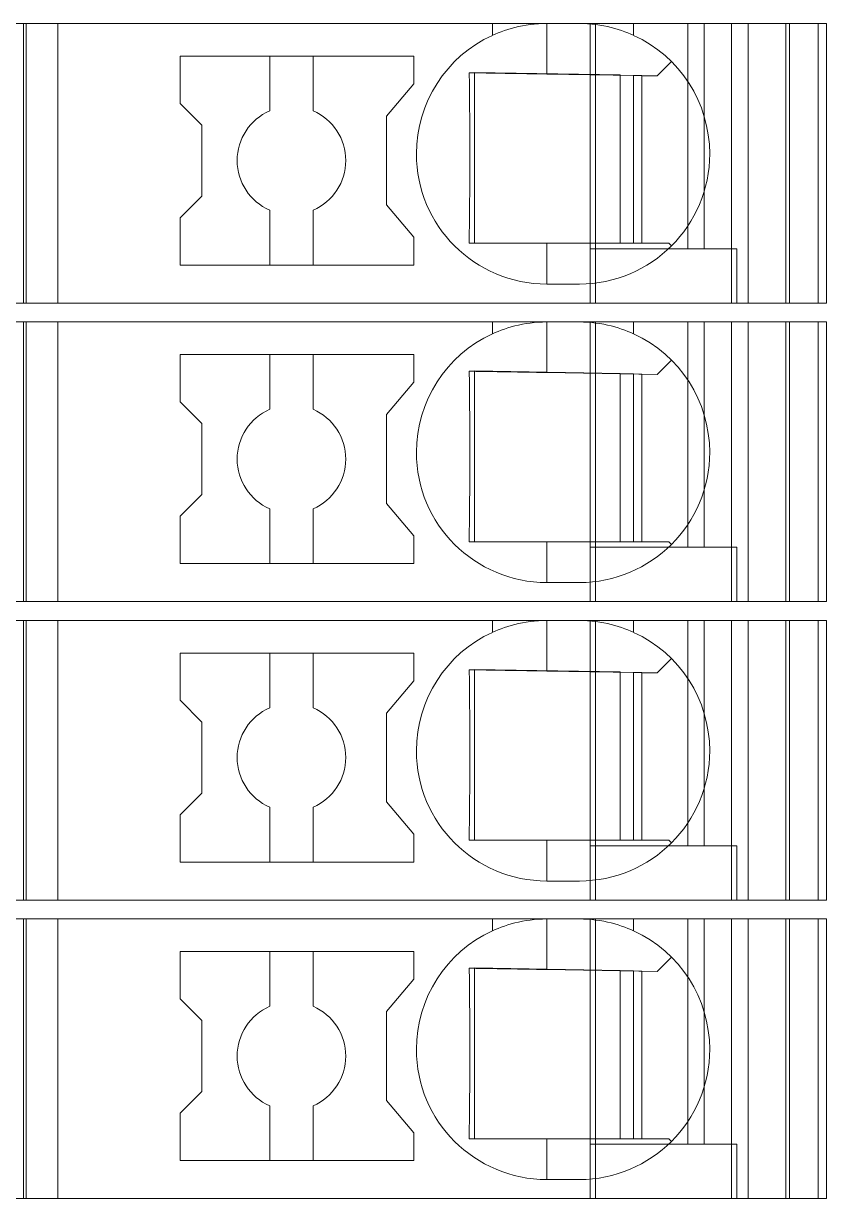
# Model space of a CAD drawing. Header units: millimetres. Extents: x 0 to 2100, y 0 to 1485.
# Drawn here: x 1275.37 to 1290.15, y 271.85 to 293.5 of the extents above; entities that cross this region are included whole.
import ezdxf
from ezdxf.enums import TextEntityAlignment as Align

# ---------------------------------------------------------------- set-up
doc = ezdxf.new("R2010")
doc.units = ezdxf.units.MM
for name, color, linetype, lineweight in [('EPLAN309', 5, 'Continuous', 5), ('EPLAN493', 5, 'Continuous', 5), ('MAIN-1', 7, 'Continuous', 5), ('MAIN-2', 7, 'Continuous', 5)]:
    doc.layers.add(name, color=color, linetype=linetype, lineweight=lineweight)
doc.styles.add('Tahoma', font='')
doc.styles.get('Tahoma').set_extended_font_data('Tahoma')

# ---------------------------------------------------------------- blocks, each defined once
blk = doc.blocks.new('EPLSYM_LibrarySPECIAL_Symbol12_Variant0_Placement8_92')
at = {"layer": 'EPLAN309', "lineweight": 13, "ltscale": 20}
blk.add_lwpolyline([(0, -5.15), (68.15, -5.15), (68.15, 0), (0, 0)], close=True, dxfattribs=at)
at = {"layer": 'EPLAN493', "color": 5, "style": 'Tahoma'}
blk.add_attdef('17_20450', text='', height=2.93475, dxfattribs=at).set_placement((0, -27.293475), align=Align.MIDDLE_RIGHT)
blk = doc.blocks.new('EPLSYM_LibrarySPECIAL_Symbol12_Variant0_Placement8_93')
at = {"layer": 'EPLAN309', "lineweight": 13, "ltscale": 20}
blk.add_lwpolyline([(0, -5.15), (68.15, -5.15), (68.15, 0), (0, 0)], close=True, dxfattribs=at)
at = {"layer": 'EPLAN493', "color": 5, "style": 'Tahoma'}
blk.add_attdef('17_20450', text='', height=2.93475, dxfattribs=at).set_placement((0, -27.293475), align=Align.MIDDLE_RIGHT)
blk = doc.blocks.new('EPLSYM_LibrarySPECIAL_Symbol12_Variant0_Placement8_94')
at = {"layer": 'EPLAN309', "lineweight": 13, "ltscale": 20}
blk.add_lwpolyline([(0, -5.15), (68.15, -5.15), (68.15, 0), (0, 0)], close=True, dxfattribs=at)
at = {"layer": 'EPLAN493', "color": 5, "style": 'Tahoma'}
blk.add_attdef('17_20450', text='', height=2.93475, dxfattribs=at).set_placement((0, -27.293475), align=Align.MIDDLE_RIGHT)
blk = doc.blocks.new('EPLSYM_LibrarySPECIAL_Symbol12_Variant0_Placement8_95')
at = {"layer": 'EPLAN309', "lineweight": 13, "ltscale": 20}
blk.add_lwpolyline([(0, -5.15), (68.15, -5.15), (68.15, 0), (0, 0)], close=True, dxfattribs=at)
at = {"layer": 'EPLAN493', "color": 5, "style": 'Tahoma'}
blk.add_attdef('17_20450', text='', height=2.93475, dxfattribs=at).set_placement((0, -27.293475), align=Align.MIDDLE_RIGHT)

msp = doc.modelspace()

# ---------------------------------------------------------------- linework, layer by layer
at = {"layer": 'MAIN-1'}
for p, q in [((1276, 293.5), (1275.367, 293.5)), ((1275.367, 288.35), (1275.367, 293.5)), ((1276, 293.5), (1284, 293.5)), ((1276, 288.35), (1276, 293.5)), ((1284, 293.5), (1285, 293.5)), ((1284, 293.282), (1284, 293.5)), ((1284.222, 293.37), (1284.163, 293.349)), ((1284.283, 293.39), (1284.222, 293.37)), ((1284.347, 293.409), (1284.283, 293.39)), ((1284.413, 293.427), (1284.347, 293.409)), ((1284.481, 293.443), (1284.413, 293.427)), ((1284.551, 293.458), (1284.481, 293.443)), ((1284.622, 293.47), (1284.551, 293.458)), ((1284.696, 293.481), (1284.622, 293.47)), ((1284.771, 293.489), (1284.696, 293.481)), ((1284.847, 293.495), (1284.771, 293.489)), ((1284.923, 293.499), (1284.847, 293.495)), ((1285, 293.5), (1284.923, 293.499)), ((1285, 292.568), (1285, 293.5)), ((1285, 293.5), (1285.6, 293.5)), ((1285.6, 293.5), (1285.677, 293.499)), ((1286.6, 293.5), (1285.6, 293.5)), ((1285.677, 293.499), (1285.753, 293.495)), ((1285.753, 293.495), (1285.829, 293.489)), ((1285.829, 293.489), (1285.904, 293.481)), ((1285.904, 293.481), (1285.978, 293.47)), ((1285.978, 293.47), (1286.049, 293.458)), ((1286.049, 293.458), (1286.119, 293.443)), ((1286.119, 293.443), (1286.187, 293.427)), ((1286.187, 293.427), (1286.253, 293.409)), ((1286.253, 293.409), (1286.317, 293.39)), ((1286.317, 293.39), (1286.378, 293.37)), ((1286.378, 293.37), (1286.437, 293.349)), ((1286.6, 293.5), (1290, 293.5)), ((1286.6, 293.282), (1286.6, 293.5)), ((1290, 288.35), (1290, 293.5)), ((1284.052, 293.305), (1284, 293.282)), ((1284.106, 293.327), (1284.052, 293.305)), ((1284.163, 293.349), (1284.106, 293.327)), ((1286.437, 293.349), (1286.494, 293.327)), ((1286.494, 293.327), (1286.548, 293.305)), ((1286.548, 293.305), (1286.6, 293.282)), ((1278.25, 292.9), (1278.25, 292.029)), ((1278.25, 292.9), (1282.55, 292.9)), ((1279.9, 292.9), (1279.9, 291.892)), ((1280.7, 291.892), (1280.7, 292.9)), ((1282.55, 292.389), (1282.55, 292.9)), ((1287.033, 292.533), (1287.297, 292.797)), ((1283.574, 292.592), (1283.574, 292.522)), ((1283.635, 292.591), (1283.574, 292.592)), ((1283.574, 292.522), (1283.575, 292.45)), ((1283.696, 292.59), (1283.635, 292.591)), ((1283.671, 292.591), (1283.671, 289.45)), ((1283.759, 292.589), (1283.696, 292.59)), ((1283.822, 292.588), (1283.759, 292.589)), ((1283.887, 292.587), (1283.822, 292.588)), ((1283.953, 292.586), (1283.887, 292.587)), ((1284.021, 292.585), (1283.953, 292.586)), ((1284.09, 292.584), (1284.021, 292.585)), ((1284.16, 292.582), (1284.09, 292.584)), ((1284.233, 292.581), (1284.16, 292.582)), ((1284.307, 292.58), (1284.233, 292.581)), ((1284.385, 292.579), (1284.307, 292.58)), ((1284.464, 292.577), (1284.385, 292.579)), ((1284.547, 292.576), (1284.464, 292.577)), ((1284.632, 292.575), (1284.547, 292.576)), ((1284.72, 292.573), (1284.632, 292.575)), ((1284.812, 292.571), (1284.72, 292.573)), ((1284.905, 292.57), (1284.812, 292.571)), ((1285, 292.568), (1284.905, 292.57)), ((1285, 292.568), (1287.033, 292.533)), ((1286.35, 292.545), (1286.35, 289.45)), ((1286.6, 289.45), (1286.6, 292.54)), ((1286.75, 292.538), (1286.75, 289.45)), ((1282.05, 291.793), (1282.55, 292.389)), ((1283.575, 292.45), (1283.576, 292.377)), ((1283.576, 292.377), (1283.577, 292.303)), ((1283.577, 292.303), (1283.577, 292.227)), ((1283.577, 292.227), (1283.578, 292.149)), ((1283.578, 292.149), (1283.579, 292.07)), ((1283.579, 292.07), (1283.58, 291.988)), ((1278.65, 291.629), (1278.25, 292.029)), ((1283.58, 291.988), (1283.58, 291.904)), ((1283.58, 291.904), (1283.581, 291.817)), ((1278.65, 291.629), (1278.65, 290.321)), ((1282.05, 291.793), (1282.05, 290.157)), ((1283.581, 291.817), (1283.581, 291.726)), ((1283.581, 291.726), (1283.582, 291.632)), ((1283.582, 291.632), (1283.582, 291.534)), ((1283.582, 291.534), (1283.583, 291.431)), ((1283.583, 291.431), (1283.583, 291.324)), ((1283.583, 291.324), (1283.583, 291.213)), ((1283.583, 291.213), (1283.583, 291.1)), ((1283.583, 291.1), (1283.583, 290.979)), ((1283.583, 290.979), (1283.583, 290.861)), ((1283.583, 290.861), (1283.583, 290.747)), ((1283.583, 290.747), (1283.582, 290.638)), ((1283.582, 290.638), (1283.582, 290.534)), ((1283.581, 290.339), (1283.58, 290.248)), ((1283.582, 290.534), (1283.581, 290.434)), ((1283.581, 290.434), (1283.581, 290.339)), ((1278.65, 290.321), (1278.25, 289.921)), ((1282.05, 290.157), (1282.55, 289.561)), ((1283.579, 290.159), (1283.578, 290.073)), ((1283.58, 290.248), (1283.579, 290.159)), ((1278.25, 289.921), (1278.25, 289.05)), ((1279.9, 290.058), (1279.9, 289.05)), ((1280.7, 290.058), (1280.7, 289.05)), ((1283.577, 289.908), (1283.576, 289.829)), ((1283.578, 289.99), (1283.577, 289.908)), ((1283.578, 290.073), (1283.578, 289.99)), ((1283.575, 289.75), (1283.574, 289.674)), ((1283.576, 289.829), (1283.575, 289.75)), ((1282.55, 289.05), (1282.55, 289.561)), ((1283.573, 289.524), (1283.572, 289.45)), ((1283.574, 289.598), (1283.573, 289.524)), ((1283.574, 289.674), (1283.574, 289.598)), ((1283.572, 289.45), (1283.633, 289.45)), ((1283.633, 289.45), (1283.695, 289.45)), ((1283.695, 289.45), (1283.759, 289.45)), ((1283.759, 289.45), (1283.823, 289.45)), ((1283.823, 289.45), (1283.889, 289.45)), ((1283.889, 289.45), (1283.955, 289.45)), ((1283.955, 289.45), (1284.024, 289.45)), ((1284.024, 289.45), (1284.093, 289.45)), ((1284.093, 289.45), (1284.165, 289.45)), ((1284.165, 289.45), (1284.239, 289.45)), ((1284.239, 289.45), (1284.314, 289.45)), ((1284.314, 289.45), (1284.392, 289.45)), ((1284.392, 289.45), (1284.472, 289.45)), ((1284.472, 289.45), (1284.555, 289.45)), ((1284.555, 289.45), (1284.64, 289.45)), ((1284.64, 289.45), (1284.727, 289.45)), ((1284.727, 289.45), (1284.817, 289.45)), ((1284.817, 289.45), (1284.908, 289.45)), ((1284.908, 289.45), (1285, 289.45)), ((1285, 289.45), (1285, 288.7)), ((1285, 289.45), (1287.25, 289.45)), ((1287.297, 289.403), (1287.25, 289.45)), ((1282.55, 289.05), (1278.25, 289.05)), ((1285.6, 288.7), (1285, 288.7)), ((1276, 288.35), (1275.367, 288.35)), ((1276, 288.35), (1290, 288.35)), ((1288.5, 288.35), (1288.5, 288.35)), ((1276, 288), (1275.367, 288)), ((1275.367, 282.85), (1275.367, 288)), ((1276, 288), (1284, 288)), ((1276, 282.85), (1276, 288)), ((1284, 288), (1285, 288)), ((1284, 287.782), (1284, 288)), ((1284.551, 287.958), (1284.481, 287.943)), ((1284.622, 287.97), (1284.551, 287.958)), ((1284.696, 287.981), (1284.622, 287.97)), ((1284.771, 287.989), (1284.696, 287.981)), ((1284.847, 287.995), (1284.771, 287.989)), ((1284.923, 287.999), (1284.847, 287.995)), ((1285, 288), (1284.923, 287.999)), ((1285, 287.068), (1285, 288)), ((1285, 288), (1285.6, 288)), ((1285.6, 288), (1285.677, 287.999)), ((1286.6, 288), (1285.6, 288)), ((1285.677, 287.999), (1285.753, 287.995)), ((1285.753, 287.995), (1285.829, 287.989)), ((1285.829, 287.989), (1285.904, 287.981)), ((1285.904, 287.981), (1285.978, 287.97)), ((1285.978, 287.97), (1286.049, 287.958)), ((1286.049, 287.958), (1286.119, 287.943)), ((1286.6, 288), (1290, 288)), ((1286.6, 287.782), (1286.6, 288)), ((1290, 282.85), (1290, 288)), ((1284.052, 287.805), (1284, 287.782)), ((1284.106, 287.827), (1284.052, 287.805)), ((1284.163, 287.849), (1284.106, 287.827)), ((1284.222, 287.87), (1284.163, 287.849)), ((1284.283, 287.89), (1284.222, 287.87)), ((1284.347, 287.909), (1284.283, 287.89)), ((1284.413, 287.927), (1284.347, 287.909)), ((1284.481, 287.943), (1284.413, 287.927)), ((1286.119, 287.943), (1286.187, 287.927)), ((1286.187, 287.927), (1286.253, 287.909)), ((1286.253, 287.909), (1286.317, 287.89)), ((1286.317, 287.89), (1286.378, 287.87)), ((1286.378, 287.87), (1286.437, 287.849)), ((1286.437, 287.849), (1286.494, 287.827)), ((1286.494, 287.827), (1286.548, 287.805)), ((1286.548, 287.805), (1286.6, 287.782)), ((1278.25, 287.4), (1278.25, 286.529)), ((1278.25, 287.4), (1282.55, 287.4)), ((1279.9, 287.4), (1279.9, 286.392)), ((1280.7, 286.392), (1280.7, 287.4)), ((1282.55, 286.889), (1282.55, 287.4)), ((1287.033, 287.033), (1287.297, 287.297)), ((1283.574, 287.092), (1283.574, 287.022)), ((1283.635, 287.091), (1283.574, 287.092)), ((1283.696, 287.09), (1283.635, 287.091)), ((1283.671, 287.091), (1283.671, 283.95)), ((1283.759, 287.089), (1283.696, 287.09)), ((1283.822, 287.088), (1283.759, 287.089)), ((1283.887, 287.087), (1283.822, 287.088)), ((1283.953, 287.086), (1283.887, 287.087)), ((1284.021, 287.085), (1283.953, 287.086)), ((1284.09, 287.084), (1284.021, 287.085)), ((1284.16, 287.082), (1284.09, 287.084)), ((1284.233, 287.081), (1284.16, 287.082)), ((1284.307, 287.08), (1284.233, 287.081)), ((1284.385, 287.079), (1284.307, 287.08)), ((1282.05, 286.293), (1282.55, 286.889)), ((1283.574, 287.022), (1283.575, 286.95)), ((1283.575, 286.95), (1283.576, 286.877)), ((1283.576, 286.877), (1283.577, 286.803)), ((1284.464, 287.077), (1284.385, 287.079)), ((1284.547, 287.076), (1284.464, 287.077)), ((1284.632, 287.075), (1284.547, 287.076)), ((1284.72, 287.073), (1284.632, 287.075)), ((1284.812, 287.071), (1284.72, 287.073)), ((1284.905, 287.07), (1284.812, 287.071)), ((1285, 287.068), (1284.905, 287.07)), ((1285, 287.068), (1287.033, 287.033)), ((1286.35, 287.045), (1286.35, 283.95)), ((1286.6, 283.95), (1286.6, 287.04)), ((1286.75, 287.038), (1286.75, 283.95)), ((1283.577, 286.803), (1283.577, 286.727)), ((1283.577, 286.727), (1283.578, 286.649)), ((1283.578, 286.649), (1283.579, 286.57)), ((1278.65, 286.129), (1278.25, 286.529)), ((1283.579, 286.57), (1283.58, 286.488)), ((1283.58, 286.488), (1283.58, 286.404)), ((1282.05, 286.293), (1282.05, 284.657)), ((1283.58, 286.404), (1283.581, 286.317)), ((1283.581, 286.317), (1283.581, 286.226)), ((1283.581, 286.226), (1283.582, 286.132)), ((1278.65, 286.129), (1278.65, 284.821)), ((1283.582, 286.132), (1283.582, 286.034)), ((1283.582, 286.034), (1283.583, 285.931)), ((1283.583, 285.931), (1283.583, 285.824)), ((1283.583, 285.824), (1283.583, 285.713)), ((1283.583, 285.713), (1283.583, 285.6)), ((1283.583, 285.6), (1283.583, 285.479)), ((1283.583, 285.479), (1283.583, 285.361)), ((1283.583, 285.361), (1283.583, 285.247)), ((1283.583, 285.247), (1283.582, 285.138)), ((1283.582, 285.138), (1283.582, 285.034)), ((1283.582, 285.034), (1283.581, 284.934)), ((1283.581, 284.934), (1283.581, 284.839)), ((1278.65, 284.821), (1278.25, 284.421)), ((1283.58, 284.748), (1283.579, 284.659)), ((1283.581, 284.839), (1283.58, 284.748)), ((1279.9, 284.558), (1279.9, 283.55)), ((1280.7, 284.558), (1280.7, 283.55)), ((1282.05, 284.657), (1282.55, 284.061)), ((1283.578, 284.49), (1283.577, 284.408)), ((1283.579, 284.659), (1283.578, 284.573)), ((1283.578, 284.573), (1283.578, 284.49)), ((1278.25, 284.421), (1278.25, 283.55)), ((1283.576, 284.329), (1283.575, 284.25)), ((1283.577, 284.408), (1283.576, 284.329)), ((1282.55, 283.55), (1282.55, 284.061)), ((1283.574, 284.098), (1283.573, 284.024)), ((1283.575, 284.25), (1283.574, 284.174)), ((1283.574, 284.174), (1283.574, 284.098)), ((1283.573, 284.024), (1283.572, 283.95)), ((1283.572, 283.95), (1283.633, 283.95)), ((1283.633, 283.95), (1283.695, 283.95)), ((1283.695, 283.95), (1283.759, 283.95)), ((1283.759, 283.95), (1283.823, 283.95)), ((1283.823, 283.95), (1283.889, 283.95)), ((1283.889, 283.95), (1283.955, 283.95)), ((1283.955, 283.95), (1284.024, 283.95)), ((1284.024, 283.95), (1284.093, 283.95)), ((1284.093, 283.95), (1284.165, 283.95)), ((1284.165, 283.95), (1284.239, 283.95)), ((1284.239, 283.95), (1284.314, 283.95)), ((1284.314, 283.95), (1284.392, 283.95)), ((1284.392, 283.95), (1284.472, 283.95)), ((1284.472, 283.95), (1284.555, 283.95)), ((1284.555, 283.95), (1284.64, 283.95)), ((1284.64, 283.95), (1284.727, 283.95)), ((1284.727, 283.95), (1284.817, 283.95)), ((1284.817, 283.95), (1284.908, 283.95)), ((1284.908, 283.95), (1285, 283.95)), ((1285, 283.95), (1285, 283.2)), ((1285, 283.95), (1287.25, 283.95)), ((1287.297, 283.903), (1287.25, 283.95)), ((1282.55, 283.55), (1278.25, 283.55)), ((1285.6, 283.2), (1285, 283.2)), ((1276, 282.85), (1275.367, 282.85)), ((1276, 282.85), (1290, 282.85)), ((1288.5, 282.85), (1288.5, 282.85)), ((1276, 282.5), (1275.367, 282.5)), ((1275.367, 277.35), (1275.367, 282.5)), ((1276, 282.5), (1284, 282.5)), ((1276, 277.35), (1276, 282.5)), ((1284, 282.5), (1285, 282.5)), ((1284, 282.282), (1284, 282.5)), ((1284.106, 282.327), (1284.052, 282.305)), ((1284.163, 282.349), (1284.106, 282.327)), ((1284.222, 282.37), (1284.163, 282.349)), ((1284.283, 282.39), (1284.222, 282.37)), ((1284.347, 282.409), (1284.283, 282.39)), ((1284.413, 282.427), (1284.347, 282.409)), ((1284.481, 282.443), (1284.413, 282.427)), ((1284.551, 282.458), (1284.481, 282.443)), ((1284.622, 282.47), (1284.551, 282.458)), ((1284.696, 282.481), (1284.622, 282.47)), ((1284.771, 282.489), (1284.696, 282.481)), ((1284.847, 282.495), (1284.771, 282.489)), ((1284.923, 282.499), (1284.847, 282.495)), ((1285, 282.5), (1284.923, 282.499)), ((1285, 281.568), (1285, 282.5)), ((1285, 282.5), (1285.6, 282.5)), ((1285.6, 282.5), (1285.677, 282.499)), ((1286.6, 282.5), (1285.6, 282.5)), ((1285.677, 282.499), (1285.753, 282.495)), ((1285.753, 282.495), (1285.829, 282.489)), ((1285.829, 282.489), (1285.904, 282.481)), ((1285.904, 282.481), (1285.978, 282.47)), ((1285.978, 282.47), (1286.049, 282.458)), ((1286.049, 282.458), (1286.119, 282.443)), ((1286.119, 282.443), (1286.187, 282.427)), ((1286.187, 282.427), (1286.253, 282.409)), ((1286.253, 282.409), (1286.317, 282.39)), ((1286.317, 282.39), (1286.378, 282.37)), ((1286.378, 282.37), (1286.437, 282.349)), ((1286.437, 282.349), (1286.494, 282.327)), ((1286.494, 282.327), (1286.548, 282.305)), ((1286.6, 282.5), (1290, 282.5)), ((1286.6, 282.282), (1286.6, 282.5)), ((1290, 277.35), (1290, 282.5)), ((1284.052, 282.305), (1284, 282.282)), ((1286.548, 282.305), (1286.6, 282.282)), ((1278.25, 281.9), (1278.25, 281.029)), ((1278.25, 281.9), (1282.55, 281.9)), ((1279.9, 281.9), (1279.9, 280.892)), ((1280.7, 280.892), (1280.7, 281.9)), ((1282.55, 281.389), (1282.55, 281.9)), ((1287.033, 281.533), (1287.297, 281.797)), ((1283.574, 281.592), (1283.574, 281.522)), ((1283.635, 281.591), (1283.574, 281.592)), ((1283.574, 281.522), (1283.575, 281.45)), ((1283.696, 281.59), (1283.635, 281.591)), ((1283.671, 281.591), (1283.671, 278.45)), ((1283.759, 281.589), (1283.696, 281.59)), ((1283.822, 281.588), (1283.759, 281.589)), ((1283.887, 281.587), (1283.822, 281.588)), ((1283.953, 281.586), (1283.887, 281.587)), ((1284.021, 281.585), (1283.953, 281.586)), ((1284.09, 281.584), (1284.021, 281.585)), ((1284.16, 281.582), (1284.09, 281.584)), ((1284.233, 281.581), (1284.16, 281.582)), ((1284.307, 281.58), (1284.233, 281.581)), ((1284.385, 281.579), (1284.307, 281.58)), ((1284.464, 281.577), (1284.385, 281.579)), ((1284.547, 281.576), (1284.464, 281.577)), ((1284.632, 281.575), (1284.547, 281.576)), ((1284.72, 281.573), (1284.632, 281.575)), ((1284.812, 281.571), (1284.72, 281.573)), ((1284.905, 281.57), (1284.812, 281.571)), ((1285, 281.568), (1284.905, 281.57)), ((1285, 281.568), (1287.033, 281.533)), ((1286.35, 281.545), (1286.35, 278.45)), ((1286.6, 278.45), (1286.6, 281.54)), ((1286.75, 281.538), (1286.75, 278.45)), ((1282.05, 280.793), (1282.55, 281.389)), ((1283.575, 281.45), (1283.576, 281.377)), ((1283.576, 281.377), (1283.577, 281.303)), ((1283.577, 281.303), (1283.577, 281.227)), ((1278.65, 280.629), (1278.25, 281.029)), ((1283.577, 281.227), (1283.578, 281.149)), ((1283.578, 281.149), (1283.579, 281.07)), ((1283.579, 281.07), (1283.58, 280.988)), ((1283.58, 280.988), (1283.58, 280.904)), ((1283.58, 280.904), (1283.581, 280.817)), ((1283.581, 280.817), (1283.581, 280.726)), ((1278.65, 280.629), (1278.65, 279.321)), ((1282.05, 280.793), (1282.05, 279.157)), ((1283.581, 280.726), (1283.582, 280.632)), ((1283.582, 280.632), (1283.582, 280.534)), ((1283.582, 280.534), (1283.583, 280.431)), ((1283.583, 280.431), (1283.583, 280.324)), ((1283.583, 280.324), (1283.583, 280.213)), ((1283.583, 280.213), (1283.583, 280.1)), ((1283.583, 280.1), (1283.583, 279.979)), ((1283.583, 279.979), (1283.583, 279.861)), ((1283.583, 279.747), (1283.582, 279.638)), ((1283.583, 279.861), (1283.583, 279.747)), ((1283.582, 279.534), (1283.581, 279.434)), ((1283.582, 279.638), (1283.582, 279.534)), ((1278.65, 279.321), (1278.25, 278.921)), ((1283.581, 279.339), (1283.58, 279.248)), ((1283.581, 279.434), (1283.581, 279.339)), ((1282.05, 279.157), (1282.55, 278.561)), ((1283.579, 279.159), (1283.578, 279.073)), ((1283.578, 279.073), (1283.578, 278.99)), ((1283.58, 279.248), (1283.579, 279.159)), ((1278.25, 278.921), (1278.25, 278.05)), ((1279.9, 279.058), (1279.9, 278.05)), ((1280.7, 279.058), (1280.7, 278.05)), ((1283.577, 278.908), (1283.576, 278.829)), ((1283.578, 278.99), (1283.577, 278.908)), ((1283.575, 278.75), (1283.574, 278.674)), ((1283.574, 278.674), (1283.574, 278.598)), ((1283.576, 278.829), (1283.575, 278.75)), ((1282.55, 278.05), (1282.55, 278.561)), ((1283.573, 278.524), (1283.572, 278.45)), ((1283.572, 278.45), (1283.633, 278.45)), ((1283.574, 278.598), (1283.573, 278.524)), ((1283.633, 278.45), (1283.695, 278.45)), ((1283.695, 278.45), (1283.759, 278.45)), ((1283.759, 278.45), (1283.823, 278.45)), ((1283.823, 278.45), (1283.889, 278.45)), ((1283.889, 278.45), (1283.955, 278.45)), ((1283.955, 278.45), (1284.024, 278.45)), ((1284.024, 278.45), (1284.093, 278.45)), ((1284.093, 278.45), (1284.165, 278.45)), ((1284.165, 278.45), (1284.239, 278.45)), ((1284.239, 278.45), (1284.314, 278.45)), ((1284.314, 278.45), (1284.392, 278.45)), ((1284.392, 278.45), (1284.472, 278.45)), ((1284.472, 278.45), (1284.555, 278.45)), ((1284.555, 278.45), (1284.64, 278.45)), ((1284.64, 278.45), (1284.727, 278.45)), ((1284.727, 278.45), (1284.817, 278.45)), ((1284.817, 278.45), (1284.908, 278.45)), ((1284.908, 278.45), (1285, 278.45)), ((1285, 278.45), (1285, 277.7)), ((1285, 278.45), (1287.25, 278.45)), ((1287.297, 278.403), (1287.25, 278.45)), ((1282.55, 278.05), (1278.25, 278.05)), ((1285.6, 277.7), (1285, 277.7)), ((1276, 277.35), (1275.367, 277.35)), ((1276, 277.35), (1290, 277.35)), ((1288.5, 277.35), (1288.5, 277.35)), ((1276, 277), (1275.367, 277)), ((1275.367, 271.85), (1275.367, 277)), ((1276, 277), (1284, 277)), ((1276, 271.85), (1276, 277)), ((1284, 277), (1285, 277)), ((1284, 276.782), (1284, 277)), ((1284.347, 276.909), (1284.283, 276.89)), ((1284.413, 276.927), (1284.347, 276.909)), ((1284.481, 276.943), (1284.413, 276.927)), ((1284.551, 276.958), (1284.481, 276.943)), ((1284.622, 276.97), (1284.551, 276.958)), ((1284.696, 276.981), (1284.622, 276.97)), ((1284.771, 276.989), (1284.696, 276.981)), ((1284.847, 276.995), (1284.771, 276.989)), ((1284.923, 276.999), (1284.847, 276.995)), ((1285, 277), (1284.923, 276.999)), ((1285, 276.068), (1285, 277)), ((1285, 277), (1285.6, 277)), ((1285.6, 277), (1285.677, 276.999)), ((1286.6, 277), (1285.6, 277)), ((1285.677, 276.999), (1285.753, 276.995)), ((1285.753, 276.995), (1285.829, 276.989)), ((1285.829, 276.989), (1285.904, 276.981)), ((1285.904, 276.981), (1285.978, 276.97)), ((1285.978, 276.97), (1286.049, 276.958)), ((1286.049, 276.958), (1286.119, 276.943)), ((1286.119, 276.943), (1286.187, 276.927)), ((1286.187, 276.927), (1286.253, 276.909)), ((1286.253, 276.909), (1286.317, 276.89)), ((1286.6, 277), (1290, 277)), ((1286.6, 276.782), (1286.6, 277)), ((1290, 271.85), (1290, 277)), ((1284.052, 276.805), (1284, 276.782)), ((1284.106, 276.827), (1284.052, 276.805)), ((1284.163, 276.849), (1284.106, 276.827)), ((1284.222, 276.87), (1284.163, 276.849)), ((1284.283, 276.89), (1284.222, 276.87)), ((1286.317, 276.89), (1286.378, 276.87)), ((1286.378, 276.87), (1286.437, 276.849)), ((1286.437, 276.849), (1286.494, 276.827)), ((1286.494, 276.827), (1286.548, 276.805)), ((1286.548, 276.805), (1286.6, 276.782)), ((1278.25, 276.4), (1278.25, 275.529)), ((1278.25, 276.4), (1282.55, 276.4)), ((1279.9, 276.4), (1279.9, 275.392)), ((1280.7, 275.392), (1280.7, 276.4)), ((1282.55, 275.889), (1282.55, 276.4)), ((1287.033, 276.033), (1287.297, 276.297)), ((1283.574, 276.092), (1283.574, 276.022)), ((1283.635, 276.091), (1283.574, 276.092)), ((1283.696, 276.09), (1283.635, 276.091)), ((1283.671, 276.091), (1283.671, 272.95)), ((1283.759, 276.089), (1283.696, 276.09)), ((1283.822, 276.088), (1283.759, 276.089)), ((1283.887, 276.087), (1283.822, 276.088)), ((1283.953, 276.086), (1283.887, 276.087)), ((1284.021, 276.085), (1283.953, 276.086)), ((1284.09, 276.084), (1284.021, 276.085)), ((1284.16, 276.082), (1284.09, 276.084)), ((1284.233, 276.081), (1284.16, 276.082)), ((1284.307, 276.08), (1284.233, 276.081)), ((1284.385, 276.079), (1284.307, 276.08)), ((1284.464, 276.077), (1284.385, 276.079)), ((1284.547, 276.076), (1284.464, 276.077)), ((1284.632, 276.075), (1284.547, 276.076)), ((1284.72, 276.073), (1284.632, 276.075)), ((1284.812, 276.071), (1284.72, 276.073)), ((1284.905, 276.07), (1284.812, 276.071)), ((1285, 276.068), (1284.905, 276.07)), ((1285, 276.068), (1287.033, 276.033)), ((1286.35, 276.045), (1286.35, 272.95)), ((1286.6, 272.95), (1286.6, 276.04)), ((1286.75, 276.038), (1286.75, 272.95)), ((1282.05, 275.293), (1282.55, 275.889)), ((1283.574, 276.022), (1283.575, 275.95)), ((1283.575, 275.95), (1283.576, 275.877)), ((1283.576, 275.877), (1283.577, 275.803)), ((1283.577, 275.803), (1283.577, 275.727)), ((1283.577, 275.727), (1283.578, 275.649)), ((1283.578, 275.649), (1283.579, 275.57)), ((1278.65, 275.129), (1278.25, 275.529)), ((1283.579, 275.57), (1283.58, 275.488)), ((1283.58, 275.488), (1283.58, 275.404)), ((1283.58, 275.404), (1283.581, 275.317)), ((1282.05, 275.293), (1282.05, 273.657)), ((1283.581, 275.317), (1283.581, 275.226)), ((1283.581, 275.226), (1283.582, 275.132)), ((1278.65, 275.129), (1278.65, 273.821)), ((1283.582, 275.132), (1283.582, 275.034)), ((1283.582, 275.034), (1283.583, 274.931)), ((1283.583, 274.931), (1283.583, 274.824)), ((1283.583, 274.824), (1283.583, 274.713)), ((1283.583, 274.713), (1283.583, 274.6)), ((1283.583, 274.6), (1283.583, 274.479)), ((1283.583, 274.479), (1283.583, 274.361)), ((1283.583, 274.361), (1283.583, 274.247)), ((1283.583, 274.247), (1283.582, 274.138)), ((1283.582, 274.138), (1283.582, 274.034)), ((1283.582, 274.034), (1283.581, 273.934)), ((1283.581, 273.934), (1283.581, 273.839)), ((1278.65, 273.821), (1278.25, 273.421)), ((1282.05, 273.657), (1282.55, 273.061)), ((1283.579, 273.659), (1283.578, 273.573)), ((1283.58, 273.748), (1283.579, 273.659)), ((1283.581, 273.839), (1283.58, 273.748)), ((1279.9, 273.558), (1279.9, 272.55)), ((1280.7, 273.558), (1280.7, 272.55)), ((1283.578, 273.49), (1283.577, 273.408)), ((1283.578, 273.573), (1283.578, 273.49)), ((1278.25, 273.421), (1278.25, 272.55)), ((1283.575, 273.25), (1283.574, 273.174)), ((1283.576, 273.329), (1283.575, 273.25)), ((1283.577, 273.408), (1283.576, 273.329)), ((1282.55, 272.55), (1282.55, 273.061)), ((1283.573, 273.024), (1283.572, 272.95)), ((1283.574, 273.098), (1283.573, 273.024)), ((1283.574, 273.174), (1283.574, 273.098)), ((1283.572, 272.95), (1283.633, 272.95)), ((1283.633, 272.95), (1283.695, 272.95)), ((1283.695, 272.95), (1283.759, 272.95)), ((1283.759, 272.95), (1283.823, 272.95)), ((1283.823, 272.95), (1283.889, 272.95)), ((1283.889, 272.95), (1283.955, 272.95)), ((1283.955, 272.95), (1284.024, 272.95)), ((1284.024, 272.95), (1284.093, 272.95)), ((1284.093, 272.95), (1284.165, 272.95)), ((1284.165, 272.95), (1284.239, 272.95)), ((1284.239, 272.95), (1284.314, 272.95)), ((1284.314, 272.95), (1284.392, 272.95)), ((1284.392, 272.95), (1284.472, 272.95)), ((1284.472, 272.95), (1284.555, 272.95)), ((1284.555, 272.95), (1284.64, 272.95)), ((1284.64, 272.95), (1284.727, 272.95)), ((1284.727, 272.95), (1284.817, 272.95)), ((1284.817, 272.95), (1284.908, 272.95)), ((1284.908, 272.95), (1285, 272.95)), ((1285, 272.95), (1285, 272.2)), ((1285, 272.95), (1287.25, 272.95)), ((1287.297, 272.903), (1287.25, 272.95)), ((1282.55, 272.55), (1278.25, 272.55)), ((1285.6, 272.2), (1285, 272.2)), ((1276, 271.85), (1275.367, 271.85)), ((1276, 271.85), (1290, 271.85)), ((1288.5, 271.85), (1288.5, 271.85))]:
    msp.add_line(p, q, dxfattribs=at)
for centre, radius, start, end in [((1285, 291.1), 2.4, 114.6244, 180), ((1285.6, 291.1), 2.4, 0, 65.3756), ((1280.3, 290.975), 1, 113.5782, 180), ((1280.3, 290.975), 1, 0, 66.4218), ((1285, 291.1), 2.4, 180, 270), ((1285.6, 291.1), 2.4, 270, 0), ((1280.3, 290.975), 1, 180, 246.4218), ((1280.3, 290.975), 1, 293.5782, 0), ((1285, 285.6), 2.4, 114.6244, 180), ((1285.6, 285.6), 2.4, 0, 65.3756), ((1280.3, 285.475), 1, 113.5782, 180), ((1280.3, 285.475), 1, 0, 66.4218), ((1285, 285.6), 2.4, 180, 270), ((1285.6, 285.6), 2.4, 270, 0), ((1280.3, 285.475), 1, 180, 246.4218), ((1280.3, 285.475), 1, 293.5782, 0), ((1285, 280.1), 2.4, 114.6244, 180), ((1285.6, 280.1), 2.4, 0, 65.3756), ((1280.3, 279.975), 1, 113.5782, 180), ((1280.3, 279.975), 1, 0, 66.4218), ((1280.3, 279.975), 1, 180, 246.4218), ((1280.3, 279.975), 1, 293.5782, 0), ((1285, 280.1), 2.4, 180, 270), ((1285.6, 280.1), 2.4, 270, 0), ((1285, 274.6), 2.4, 114.6244, 180), ((1285.6, 274.6), 2.4, 0, 65.3756), ((1280.3, 274.475), 1, 113.5782, 180), ((1280.3, 274.475), 1, 0, 66.4218), ((1285, 274.6), 2.4, 180, 270), ((1285.6, 274.6), 2.4, 270, 0), ((1280.3, 274.475), 1, 180, 246.4218), ((1280.3, 274.475), 1, 293.5782, 0)]:
    msp.add_arc(centre, radius, start, end, dxfattribs=at)
at = {"layer": 'MAIN-2'}
for p, q in [((1275.414, 293.5), (1275.414, 288.35)), ((1285.8, 293.5), (1285.8, 288.35)), ((1285.898, 293.5), (1285.898, 288.35)), ((1287.6, 293.5), (1287.6, 289.35)), ((1287.9, 289.35), (1287.9, 293.5)), ((1288.4, 293.5), (1288.4, 288.35)), ((1288.709, 288.35), (1288.709, 293.5)), ((1289.4, 288.35), (1289.4, 293.5)), ((1289.47, 293.5), (1289.47, 288.35)), ((1283.671, 292.6), (1283.574, 292.592)), ((1283.671, 292.6), (1283.671, 292.591)), ((1286.35, 292.553), (1283.671, 292.6)), ((1286.35, 292.548), (1286.35, 292.553)), ((1286.6, 292.543), (1286.35, 292.548)), ((1286.35, 292.548), (1286.35, 292.545)), ((1286.6, 292.543), (1286.6, 292.542)), ((1286.75, 292.539), (1286.6, 292.542)), ((1286.6, 292.54), (1286.6, 292.542)), ((1286.75, 292.538), (1286.75, 292.539)), ((1286.75, 292.538), (1287.033, 292.533)), ((1286.75, 292.538), (1286.75, 292.538)), ((1285.8, 289.35), (1288.5, 289.35)), ((1286.35, 289.45), (1286.35, 289.45)), ((1286.6, 289.45), (1286.6, 289.45)), ((1287.297, 289.403), (1287.297, 289.403)), ((1288.5, 288.35), (1288.5, 289.35)), ((1275.414, 288), (1275.414, 282.85)), ((1285.8, 288), (1285.8, 282.85)), ((1285.898, 288), (1285.898, 282.85)), ((1287.6, 288), (1287.6, 283.85)), ((1287.9, 283.85), (1287.9, 288)), ((1288.4, 288), (1288.4, 282.85)), ((1288.709, 282.85), (1288.709, 288)), ((1289.4, 282.85), (1289.4, 288)), ((1289.47, 288), (1289.47, 282.85)), ((1283.671, 287.1), (1283.574, 287.092)), ((1283.671, 287.1), (1283.671, 287.091)), ((1286.35, 287.053), (1283.671, 287.1)), ((1286.35, 287.048), (1286.35, 287.053)), ((1286.6, 287.043), (1286.35, 287.048)), ((1286.35, 287.048), (1286.35, 287.045)), ((1286.6, 287.043), (1286.6, 287.042)), ((1286.75, 287.039), (1286.6, 287.042)), ((1286.6, 287.04), (1286.6, 287.042)), ((1286.75, 287.038), (1286.75, 287.039)), ((1286.75, 287.038), (1287.033, 287.033)), ((1286.75, 287.038), (1286.75, 287.038)), ((1285.8, 283.85), (1288.5, 283.85)), ((1286.35, 283.95), (1286.35, 283.95)), ((1286.6, 283.95), (1286.6, 283.95)), ((1287.297, 283.903), (1287.297, 283.903)), ((1288.5, 282.85), (1288.5, 283.85)), ((1275.414, 282.5), (1275.414, 277.35)), ((1285.8, 282.5), (1285.8, 277.35)), ((1285.898, 282.5), (1285.898, 277.35)), ((1287.6, 282.5), (1287.6, 278.35)), ((1287.9, 278.35), (1287.9, 282.5)), ((1288.4, 282.5), (1288.4, 277.35)), ((1288.709, 277.35), (1288.709, 282.5)), ((1289.4, 277.35), (1289.4, 282.5)), ((1289.47, 282.5), (1289.47, 277.35)), ((1283.671, 281.6), (1283.574, 281.592)), ((1283.671, 281.6), (1283.671, 281.591)), ((1286.35, 281.553), (1283.671, 281.6)), ((1286.35, 281.548), (1286.35, 281.553)), ((1286.6, 281.543), (1286.35, 281.548)), ((1286.35, 281.548), (1286.35, 281.545)), ((1286.6, 281.543), (1286.6, 281.542)), ((1286.75, 281.539), (1286.6, 281.542)), ((1286.6, 281.54), (1286.6, 281.542)), ((1286.75, 281.538), (1286.75, 281.539)), ((1286.75, 281.538), (1287.033, 281.533)), ((1286.75, 281.538), (1286.75, 281.538)), ((1286.35, 278.45), (1286.35, 278.45)), ((1286.6, 278.45), (1286.6, 278.45)), ((1285.8, 278.35), (1288.5, 278.35)), ((1287.297, 278.403), (1287.297, 278.403)), ((1288.5, 277.35), (1288.5, 278.35)), ((1275.414, 277), (1275.414, 271.85)), ((1285.8, 277), (1285.8, 271.85)), ((1285.898, 277), (1285.898, 271.85)), ((1287.6, 277), (1287.6, 272.85)), ((1287.9, 272.85), (1287.9, 277)), ((1288.4, 277), (1288.4, 271.85)), ((1288.709, 271.85), (1288.709, 277)), ((1289.4, 271.85), (1289.4, 277)), ((1289.47, 277), (1289.47, 271.85)), ((1283.671, 276.1), (1283.574, 276.092)), ((1283.671, 276.1), (1283.671, 276.091)), ((1286.35, 276.053), (1283.671, 276.1)), ((1286.35, 276.048), (1286.35, 276.053)), ((1286.6, 276.043), (1286.35, 276.048)), ((1286.35, 276.048), (1286.35, 276.045)), ((1286.6, 276.043), (1286.6, 276.042)), ((1286.75, 276.039), (1286.6, 276.042)), ((1286.6, 276.04), (1286.6, 276.042)), ((1286.75, 276.038), (1286.75, 276.039)), ((1286.75, 276.038), (1287.033, 276.033)), ((1286.75, 276.038), (1286.75, 276.038)), ((1285.8, 272.85), (1288.5, 272.85)), ((1286.35, 272.95), (1286.35, 272.95)), ((1286.6, 272.95), (1286.6, 272.95)), ((1287.297, 272.903), (1287.297, 272.903)), ((1288.5, 271.85), (1288.5, 272.85))]:
    msp.add_line(p, q, dxfattribs=at)

# ---------------------------------------------------------------- block references
for name, p in [('EPLSYM_LibrarySPECIAL_Symbol12_Variant0_Placement8_92', (1222, 293.5)), ('EPLSYM_LibrarySPECIAL_Symbol12_Variant0_Placement8_93', (1222, 288)), ('EPLSYM_LibrarySPECIAL_Symbol12_Variant0_Placement8_94', (1222, 282.5)), ('EPLSYM_LibrarySPECIAL_Symbol12_Variant0_Placement8_95', (1222, 277))]:
    msp.add_blockref(name, p)

doc.saveas('drawing.dxf')
